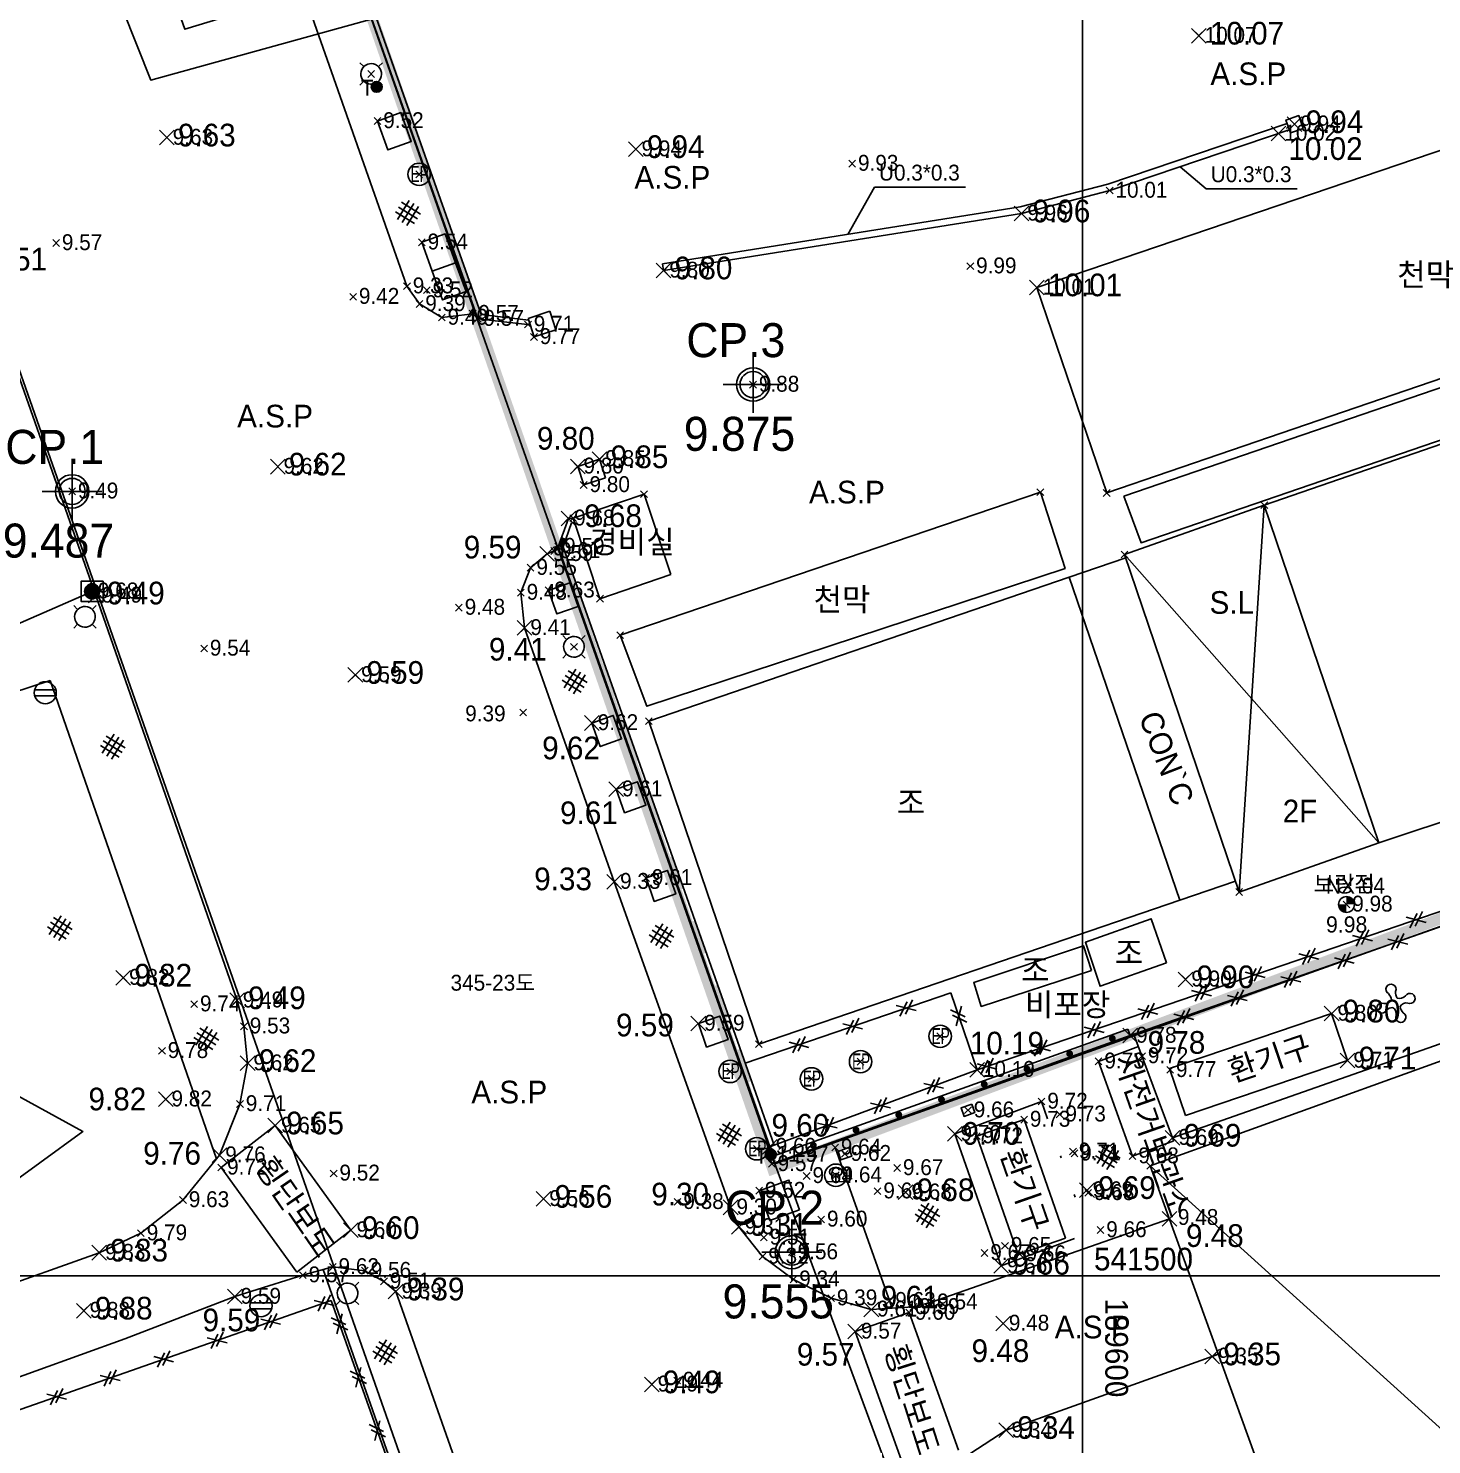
# Model space of a CAD drawing. Extents: x 189484 to 189792, y 541440 to 541662.
# Drawn here: x 189553.5 to 189615.4, y 541492.5 to 541555 of the extents above; entities that cross this region are included whole.
import ezdxf
from ezdxf.enums import TextEntityAlignment as Align
from ezdxf.xclip import XClip

# ---------------------------------------------------------------- set-up
doc = ezdxf.new("R2010")
doc.units = 0
doc.header["$MEASUREMENT"] = 0
doc.header["$XCLIPFRAME"] = 2
doc.linetypes.add('PHANTOM2', pattern=[31.75, 15.875, -3.175, 3.175, -3.175, 3.175, -3.175])
doc.layers.get('0').update_dxf_attribs({"linetype": 'CONTINUOUS'})
for name, color, linetype in [('#REV', 230, 'CONTINUOUS'), ('elevation-1', 4, 'CONTINUOUS'), ('point-1', 4, 'CONTINUOUS'), ('TBM', 5, 'CONTINUOUS'), ('가로등', 4, 'CONTINUOUS'), ('가로수분', 3, 'CONTINUOUS'), ('그리드', 251, 'CONTINUOUS'), ('도근점', 1, 'CONTINUOUS'), ('배수로 집수정 빗물받이', 5, 'CONTINUOUS'), ('보링', 7, 'CONTINUOUS'), ('보링점', 56, 'CONTINUOUS'), ('보안등', 4, 'CONTINUOUS'), ('오수', 6, 'CONTINUOUS'), ('옹벽', 141, 'CONTINUOUS'), ('울타리', 7, 'CONTINUOUS'), ('지번', 6, 'CONTINUOUS'), ('지적도', 1, 'CONTINUOUS'), ('체신주', 4, 'CONTINUOUS'), ('현황', 7, 'CONTINUOUS'), ('화력주', 4, 'CONTINUOUS')]:
    doc.layers.add(name, color=color, linetype=linetype)
doc.layers.add('SPOTX', color=1, linetype='CONTINUOUS', plot=False)
doc.layers.add('STEXT3', color=7, linetype='CONTINUOUS', plot=False)
doc.styles.add('돋움', font='Dotum.ttf')

# ---------------------------------------------------------------- blocks, each defined once
blk = doc.blocks.new('SPOTX')
at = {"color": 1}
for p, q in [((-0.5, -0.5), (0.5, 0.5)), ((0.5, -0.5), (-0.5, 0.5))]:
    blk.add_line(p, q, dxfattribs=at)
blk = doc.blocks.new('4564689761')
at = {"layer": '현황', "color": 1, "linetype": 'Continuous'}
for centre, major_axis, ratio, start_param, end_param in [((222050.767, 514389.956), (0.198, 0.105), 0.999999, -0.920112, 3.70309), ((222050.202, 514389.359), (0.429, 0.429), 0.999999, 5.710313, 6.223886), ((222051.409, 514389.802), (0.313, 0.313), 1, 2.219269, 2.944291), ((222051.602, 514389.548), (0.159, 0.159), 1, 3.489993, 8.113194), ((222050.363, 514389.122), (0.022, 0.223), 0.999999, -0.28291, 4.340292), ((222050.499, 514389.691), (-0.258, 0.258), 0.999999, 2.212612, 3.31498), ((222050.882, 514388.714), (-0.313, 0.313), 0.999999, -0.704601, 0.020422), ((222050.698, 514388.878), (0.215, 0.215), 1, 5.279399, 6.620024), ((222051.133, 514389.93), (0.272, 0.272), 1, 3.675609, 4.722284), ((222051.762, 514389.318), (0.429, 0.429), 0.999998, 2.571778, 3.085352), ((222051.439, 514389.053), (-0.212, 0.212), 1, -1.015473, 0.294053), ((222051.198, 514388.719), (-0.045, 0.22), 0.999999, 0.940074, 5.563273)]:
    blk.add_ellipse(centre, major_axis=major_axis, ratio=ratio, start_param=start_param, end_param=end_param, dxfattribs=at)
blk = doc.blocks.new('C-현황')
at = {"layer": 'TBM'}
blk.add_hatch(color=5, dxfattribs=at).paths.add_polyline_path([(-7.064, -39.498, 1), (-7.728, -39.498, 1)])
at = {"layer": '보링점'}
for points in [[(47.909, -52.955), (47.909, -53.304), (48.259, -53.304, 0.414214)], [(47.909, -53.304), (47.56, -53.304, 0.414214), (47.909, -53.653)]]:
    blk.add_hatch(color=256, dxfattribs=at).paths.add_polyline_path(points)
at = {"layer": '체신주'}
h = blk.add_hatch(color=256, dxfattribs=at)
edge = h.paths.add_edge_path()
edge.add_arc((5.151, -17.254), 0.24, 0, 360)
h = blk.add_hatch(color=256, dxfattribs=at)
edge = h.paths.add_edge_path()
edge.add_arc((22.525, -64.336), 0.24, 0, 360)
at = {"layer": '#REV', "color": 1, "linetype": 'PHANTOM2', "ltscale": 0.5, "const_width": 0.5}
blk.add_lwpolyline([(99.239, 33.838), (0, 0), (22.618, -64.961), (72.068, -46.43), (121.62, -29.136), (99.239, 33.838)], dxfattribs=at)
at = {"layer": 'TBM', "color": 5, "elevation": 9.673}
blk.add_lwpolyline([(-6.913, -39.945), (-7.881, -39.945), (-7.881, -39.051), (-6.913, -39.051)], close=True, dxfattribs=at)
blk.add_lwpolyline([(-7.396, -39.498), (-21.354, -45.611)], dxfattribs=at)
at = {"layer": 'TBM', "color": 5}
blk.add_circle((-7.396, -39.498, 9.673), 0.332, dxfattribs=at)
at = {"layer": '가로등', "color": 12, "linetype": 'Continuous'}
for p, q in [((4.412, -16.19), (4.584, -16.363)), ((5.229, -16.363), (5.401, -16.19)), ((4.412, -17.18), (4.584, -17.007)), ((5.229, -17.007), (5.401, -17.18)), ((-8.208, -40.127), (-8.036, -40.3)), ((-7.391, -40.3), (-7.219, -40.127)), ((-8.208, -41.117), (-8.036, -40.944)), ((-7.391, -40.944), (-7.219, -41.117)), ((13.353, -41.45), (13.525, -41.623)), ((14.17, -41.623), (14.342, -41.45)), ((13.353, -42.44), (13.525, -42.267)), ((14.17, -42.267), (14.342, -42.44)), ((3.372, -69.957), (3.544, -70.13)), ((4.189, -70.13), (4.361, -69.957)), ((3.372, -70.947), (3.544, -70.774)), ((4.189, -70.774), (4.361, -70.947))]:
    blk.add_line(p, q, dxfattribs=at)
at = {"layer": '가로등', "color": 11, "linetype": 'Continuous'}
for centre in [(4.906, -16.685), (-7.713, -40.622), (13.848, -41.945), (3.867, -70.452)]:
    blk.add_ellipse(centre, major_axis=(0.322, 0.322), ratio=1, start_param=0.337844, end_param=6.621029, dxfattribs=at)
at = {"layer": '가로수분'}
for points, elevation in [([(5.184, -18.76), (5.642, -20.031), (6.677, -19.658), (6.219, -18.388), (5.184, -18.76)], 9.52), ([(7.141, -24.109), (7.598, -25.379), (8.633, -25.007), (8.175, -23.736), (7.141, -24.109)], 9.542), ([(7.598, -25.379), (8.055, -26.649), (9.09, -26.277), (8.633, -25.007), (7.598, -25.379)], 9.542), ([(12.73, -39.455), (13.096, -40.493), (14.039, -40.16), (13.673, -39.123), (12.73, -39.455)], 9.626), ([(14.642, -45.303), (15.008, -46.341), (15.951, -46.008), (15.585, -44.971), (14.642, -45.303)], 9.622), ([(15.713, -48.223), (16.079, -49.261), (17.022, -48.928), (16.656, -47.891), (15.713, -48.223)], 9.604), ([(17.027, -52.134), (17.392, -53.171), (18.336, -52.839), (17.97, -51.801), (17.027, -52.134)], 9.607), ([(19.333, -58.555), (19.699, -59.592), (20.642, -59.26), (20.276, -58.222), (19.333, -58.555)], 9.585), ([(23.8, -66.773), (23.329, -65.454), (22.01, -65.926), (22.481, -67.244), (23.8, -66.773)], 9.519)]:
    blk.add_lwpolyline(points, dxfattribs=dict(at, elevation=elevation))
at = {"layer": '배수로 집수정 빗물받이'}
for points, elevation in [([(46.002, -19.088), (45.807, -18.521), (45.24, -18.716), (45.435, -19.283), (46.002, -19.088)], 9.935), ([(17.754, -25.054), (33.521, -22.544), (37.383, -21.54), (45.292, -18.87)], 9.799), ([(17.801, -25.35), (33.583, -22.838), (37.469, -21.827), (45.39, -19.153)], 9.799), ([(17.801, -25.35), (17.754, -25.054)], 9.799)]:
    blk.add_lwpolyline(points, dxfattribs=dict(at, elevation=elevation))
for points in [[(45.732, -21.75), (41.731, -21.75), (40.575, -20.779)], [(31.106, -21.681), (27.105, -21.681), (25.927, -23.771)]]:
    blk.add_lwpolyline(points, dxfattribs=at)
for points, elevation in [([(31.391, -62.105), (30.919, -62.27), (31.051, -62.648), (31.523, -62.483), (31.391, -62.105)], 9.657), ([(25.963, -64.026), (25.491, -64.19), (25.622, -64.568), (26.095, -64.404), (25.963, -64.026)], 9.619)]:
    blk.add_lwpolyline(points, close=True, dxfattribs=dict(at, elevation=elevation))
at = {"layer": '보링점'}
blk.add_circle((47.909, -53.304, 9.977), 0.349, dxfattribs=at)
at = {"layer": '보안등'}
for points in [[(-9.933, -44.103), (-8.994, -44.103)], [(-9.931, -43.835), (-8.995, -43.835)], [(-0.419, -71.13), (0.52, -71.13)], [(-0.417, -70.862), (0.519, -70.862)]]:
    blk.add_lwpolyline(points, dxfattribs=at)
for centre in [(-9.463, -43.972), (0.051, -70.999)]:
    blk.add_circle(centre, 0.487, dxfattribs=at)
at = {"layer": '오수'}
blk.add_circle((25.394, -65.245, 9.637), 0.493, dxfattribs=at)
at = {"layer": '옹벽'}
blk.add_lwpolyline([(22.471, -64.461), (38.277, -58.804)], dxfattribs=at)
at = {"layer": '옹벽', "elevation": 9.562}
for points in [[(22.573, -64.744), (38.378, -59.087)], [(38.378, -59.087), (38.277, -58.804)], [(22.573, -64.744), (22.471, -64.461)]]:
    blk.add_lwpolyline(points, dxfattribs=at)
at = {"layer": '옹벽', "const_width": 0.15}
for points in [[(37.516, -59.236, 1), (37.657, -59.185, 1)], [(35.633, -59.91, 1), (35.774, -59.859, 1)], [(33.75, -60.584, 1), (33.891, -60.533, 1)], [(31.867, -61.258, 1), (32.008, -61.207, 1)], [(29.983, -61.932, 1), (30.125, -61.881, 1)], [(28.1, -62.606, 1), (28.242, -62.555, 1)], [(26.217, -63.28, 1), (26.359, -63.229, 1)], [(24.334, -63.954, 1), (24.476, -63.903, 1)]]:
    blk.add_lwpolyline(points, format="xyb", close=True, dxfattribs=at)
at = {"layer": '울타리'}
for p, q in [((50.708, -54.337), (51.02, -53.702)), ((50.945, -54.256), (51.256, -53.621)), ((50.546, -53.863), (51.418, -54.094)), ((48.181, -54.672), (49.052, -54.902)), ((48.342, -55.145), (48.654, -54.51)), ((48.579, -55.064), (48.89, -54.429)), ((49.736, -54.835, 9.562), (50.609, -55.058, 9.562)), ((49.901, -55.306, 9.562), (50.207, -54.669, 9.562)), ((50.137, -55.224, 9.562), (50.443, -54.586, 9.562)), ((45.815, -55.48), (46.686, -55.71)), ((45.977, -55.953), (46.288, -55.318)), ((46.213, -55.872), (46.525, -55.237)), ((47.542, -56.135, 9.562), (47.848, -55.497, 9.562)), ((47.778, -56.052, 9.562), (48.084, -55.414, 9.562)), ((43.611, -56.761), (43.922, -56.126)), ((43.847, -56.68), (44.159, -56.045)), ((47.377, -55.663, 9.562), (48.25, -55.886, 9.562)), ((43.449, -56.288), (44.321, -56.519)), ((45.018, -56.491, 9.562), (45.891, -56.714, 9.562)), ((45.183, -56.963, 9.562), (45.49, -56.325, 9.562)), ((45.419, -56.88, 9.562), (45.725, -56.242, 9.562)), ((41.083, -57.096), (41.955, -57.327)), ((41.245, -57.569), (41.557, -56.934)), ((41.482, -57.488), (41.793, -56.854)), ((42.659, -57.319, 9.562), (43.532, -57.542, 9.562)), ((42.825, -57.791, 9.562), (43.131, -57.153, 9.562)), ((43.06, -57.708, 9.562), (43.367, -57.07, 9.562)), ((28.062, -57.754), (28.934, -57.985)), ((28.224, -58.227), (28.535, -57.592)), ((28.461, -58.146), (28.772, -57.511)), ((31.091, -58.264), (30.456, -57.953)), ((30.699, -58.662), (30.929, -57.791)), ((38.718, -57.904), (39.589, -58.135)), ((38.879, -58.377), (39.191, -57.743)), ((39.116, -58.297), (39.427, -57.662)), ((40.466, -58.619, 9.562), (40.772, -57.981, 9.562)), ((40.702, -58.536, 9.562), (41.008, -57.898, 9.562)), ((25.697, -58.564), (26.569, -58.794)), ((25.859, -59.037), (26.17, -58.402)), ((26.096, -58.956), (26.407, -58.321)), ((31.172, -58.5), (30.537, -58.189)), ((36.513, -59.185), (36.825, -58.551)), ((36.75, -59.105), (37.062, -58.47)), ((40.3, -58.147, 9.562), (41.173, -58.37, 9.562)), ((23.494, -59.847), (23.805, -59.212)), ((23.73, -59.766), (24.042, -59.131)), ((34.384, -59.913), (34.696, -59.278)), ((36.352, -58.712), (37.223, -58.943)), ((23.332, -59.374), (24.203, -59.604)), ((33.986, -59.52), (34.857, -59.751)), ((34.148, -59.994), (34.459, -59.359)), ((31.62, -60.329), (32.492, -60.559)), ((31.782, -60.802), (32.093, -60.167)), ((32.018, -60.721), (32.33, -60.086)), ((29.27, -61.2), (30.147, -61.407)), ((29.444, -61.669), (29.739, -61.026)), ((29.678, -61.582), (29.973, -60.939)), ((27.335, -62.453), (27.63, -61.81)), ((26.927, -62.071), (27.804, -62.278)), ((27.101, -62.54), (27.395, -61.897)), ((24.583, -62.942), (25.461, -63.15)), ((24.758, -63.411), (25.052, -62.768)), ((24.992, -63.324), (25.286, -62.681)), ((2.801, -71.148), (3.108, -70.511)), ((2.4, -70.759), (3.273, -70.982)), ((2.566, -71.23), (2.872, -70.593)), ((0.041, -71.585), (0.914, -71.809)), ((0.206, -72.057), (0.513, -71.42)), ((0.442, -71.975), (0.749, -71.337)), ((3.151, -71.524), (3.789, -71.829)), ((3.234, -71.76), (3.872, -72.065)), ((3.622, -71.357), (3.401, -72.231)), ((-2.318, -72.412), (-1.445, -72.636)), ((-2.153, -72.884), (-1.847, -72.247)), ((-1.917, -72.801), (-1.611, -72.164)), ((-4.276, -73.628), (-3.97, -72.991)), ((-4.678, -73.239), (-3.805, -73.463)), ((-4.512, -73.711), (-4.206, -73.074)), ((-7.037, -74.066), (-6.164, -74.29)), ((-6.872, -74.538), (-6.565, -73.901)), ((-6.636, -74.455), (-6.329, -73.818)), ((3.984, -73.881), (4.622, -74.186)), ((4.068, -74.117), (4.706, -74.422)), ((4.456, -73.714), (4.234, -74.588)), ((-9.396, -74.893), (-8.523, -75.117)), ((-9.231, -75.365), (-8.924, -74.728)), ((-8.995, -75.282), (-8.689, -74.645)), ((5.289, -76.072), (5.067, -76.945)), ((4.818, -76.238), (5.456, -76.543)), ((4.901, -76.474), (5.539, -76.779))]:
    blk.add_line(p, q, dxfattribs=at)
at = {"layer": '울타리', "color": 3}
for points in [[(22.679, -63.917), (31.623, -60.592), (58.571, -51.387), (71.657, -46.907)], [(21.402, -60.299), (30.461, -57.197)], [(31.623, -60.592), (30.461, -57.197)], [(-19.683, -148.052), (-53.163, -159.872), (-65.773, -164.432), (-72.483, -166.882), (-84.272, -163.263), (-88.545, -156.833), (-116.675, -112.832), (-116.023, -112.582), (-59.113, -92.812), (-12.803, -76.352), (3.147, -70.762)], [(3.147, -70.762), (5.127, -76.362), (23.137, -127.382), (20.767, -133.772), (0.271, -141.004)]]:
    blk.add_lwpolyline(points, dxfattribs=at)
at = {"layer": '울타리', "color": 3, "elevation": 9.562}
blk.add_lwpolyline([(38.378, -59.087), (66.953, -49.056), (71.321, -47.54), (77.129, -63.136)], dxfattribs=at)
at = {"layer": '지적도', "linetype": 'Continuous'}
for p, q in [((-22.922, 5.343, 10.27), (3.908, -71.107, 10.27)), ((4.928, -14.267, 10.27), (22.708, -64.737, 10.27)), ((22.708, -64.737, 10.27), (71.718, -47.257, 10.27))]:
    blk.add_line(p, q, dxfattribs=at)
at = {"layer": '지적도', "linetype": 'Continuous', "elevation": 10.27}
for points in [[(-24.092, 8.663), (-14.392, 6.293), (-8.502, -0.057), (-3.312, -14.717), (4.268, -12.397)], [(4.928, -14.267), (-4.812, -16.957), (-11.062, -1.217), (-14.222, 2.443), (-22.922, 5.343)], [(94.738, -109.387), (52.818, -124.647), (48.918, -124.967), (44.478, -123.627), (22.708, -64.737)], [(3.908, -71.107), (23.658, -127.377)]]:
    blk.add_lwpolyline(points, dxfattribs=at)
at = {"layer": '체신주'}
for centre in [(5.151, -17.254), (22.525, -64.336)]:
    blk.add_circle(centre, 0.24, dxfattribs=at)
at = {"layer": '현황', "color": 4, "linetype": 'Continuous'}
for p, q in [((6.585, -22.269), (6.064, -23.099)), ((6.245, -22.345), (7.077, -22.868)), ((6.793, -22.4), (6.272, -23.23)), ((5.984, -22.76), (6.817, -23.283)), ((6.115, -22.552), (6.947, -23.075)), ((7, -22.53), (6.479, -23.36)), ((13.932, -42.926), (13.411, -43.756)), ((13.592, -43.001), (14.425, -43.524)), ((14.14, -43.056), (13.619, -43.886)), ((13.332, -43.416), (14.164, -43.939)), ((13.462, -43.209), (14.294, -43.732)), ((14.347, -43.186), (13.826, -44.016)), ((-6.431, -45.802), (-6.952, -46.632)), ((-6.902, -46.085), (-6.069, -46.608)), ((-6.771, -45.878), (-5.939, -46.401)), ((-6.224, -45.933), (-6.745, -46.762)), ((-6.016, -46.063), (-6.537, -46.893)), ((-7.032, -46.293), (-6.2, -46.816)), ((-9.365, -54.294), (-8.533, -54.817)), ((-8.764, -53.803), (-9.285, -54.633)), ((-9.235, -54.087), (-8.402, -54.609)), ((-9.104, -53.879), (-8.272, -54.402)), ((-8.557, -53.934), (-9.078, -54.764)), ((-8.349, -54.064), (-8.87, -54.894)), ((17.766, -54.155), (17.245, -54.985)), ((17.426, -54.231), (18.259, -54.753)), ((17.974, -54.285), (17.453, -55.115)), ((17.166, -54.646), (17.998, -55.168)), ((17.296, -54.438), (18.128, -54.961)), ((18.181, -54.416), (17.66, -55.246)), ((-2.306, -58.685), (-2.827, -59.515)), ((-2.906, -59.176), (-2.074, -59.699)), ((-2.776, -58.968), (-1.944, -59.491)), ((-2.646, -58.761), (-1.813, -59.284)), ((-2.098, -58.816), (-2.619, -59.646)), ((-1.891, -58.946), (-2.412, -59.776)), ((20.742, -62.909), (20.221, -63.739)), ((20.402, -62.985), (21.234, -63.508)), ((20.95, -63.039), (20.429, -63.869)), ((20.141, -63.4), (20.974, -63.922)), ((20.272, -63.192), (21.104, -63.715)), ((21.157, -63.17), (20.636, -64)), ((37.445, -63.895), (36.924, -64.725)), ((36.974, -64.178), (37.807, -64.701)), ((37.105, -63.97), (37.937, -64.493)), ((37.652, -64.025), (37.131, -64.855)), ((37.86, -64.155), (37.338, -64.985)), ((36.844, -64.385), (37.676, -64.908)), ((29.489, -66.468), (28.968, -67.298)), ((29.019, -66.751), (29.851, -67.274)), ((29.149, -66.544), (29.981, -67.067)), ((29.697, -66.599), (29.175, -67.428)), ((29.904, -66.729), (29.383, -67.559)), ((28.888, -66.959), (29.721, -67.482)), ((4.981, -72.997), (5.813, -73.52)), ((5.582, -72.507), (5.061, -73.337)), ((5.111, -72.79), (5.944, -73.313)), ((5.242, -72.582), (6.074, -73.105)), ((5.789, -72.637), (5.268, -73.467)), ((5.997, -72.767), (5.475, -73.597))]:
    blk.add_line(p, q, dxfattribs=at)
at = {"layer": '현황'}
for points in [[(-7.176, 20.628), (0.333, -0.636), (9.751, -27.292), (11.847, -27.536)], [(-7.363, 20.557), (0.144, -0.703), (9.604, -27.476), (11.915, -27.746)], [(64.579, -15.791), (67.578, -24.802), (37.337, -35.16), (34.258, -26.098)], [(44.288, -35.702), (76.94, -24.427), (81.999, -39.739), (49.341, -50.585)], [(13.813, -36.275), (16.939, -35.212)], [(34.414, -35.121), (35.505, -38.488), (17.06, -44.565), (15.886, -41.434)], [(18.12, -38.759), (16.939, -35.212)], [(44.288, -35.702), (38.126, -37.873)], [(43.179, -52.756), (44.288, -35.702)], [(49.341, -50.585), (44.288, -35.702)], [(13.745, -36.476), (13.373, -37.529), (22.679, -63.917)], [(14.994, -39.821), (13.813, -36.275)], [(35.687, -38.873), (38.179, -38.027)], [(43.179, -52.756), (38.126, -37.873)], [(38.126, -37.873), (49.341, -50.585)], [(14.994, -39.821), (18.12, -38.759)], [(17.152, -45.218), (35.687, -38.873)], [(35.687, -38.873), (40.561, -53.111)], [(-9.243, -43.422), (-13.483, -44.812), (-12.883, -45.892), (-12.343, -47.132), (-11.823, -48.302), (-11.393, -49.632), (-11.213, -50.852), (-11.083, -52.242), (-11.183, -54.322), (-11.503, -55.962), (-12.043, -57.992), (-12.933, -60.502), (-7.803, -63.312), (-11.618, -66.074)], [(-9.243, -43.422), (-9.243, -43.432), (-1.913, -64.52)], [(21.997, -59.466), (17.152, -45.218)], [(43.179, -52.756), (49.341, -50.585)], [(40.561, -53.111), (43.016, -52.277)], [(21.997, -59.466), (40.561, -53.111)], [(65.492, -55.365), (39.261, -64.832)], [(39.261, -64.832), (57.092, -114.133)], [(39.261, -64.832), (83.323, -104.666)], [(-7.083, -68.657), (-17.013, -72.192), (-21.723, -73.662), (-24.433, -74.282), (-26.053, -74.512), (-29.633, -74.952), (-34.183, -75.262), (-38.593, -75.762), (-40.673, -75.942), (-42.393, -76.212), (-45.033, -77.012), (-45.309, -77.11)], [(2.786, -69.405), (5.267, -76.42), (15.949, -106.469), (23.273, -127.265), (20.667, -134.162), (12.632, -136.92), (7.553, -138.649), (-9.233, -144.452), (-9.993, -144.732), (-32.833, -153.002), (-54.495, -160.786), (-57.335, -161.793), (-72.583, -167.142), (-84.583, -163.292), (-104.251, -132.617), (-106.863, -128.465), (-116.833, -112.762), (-114.193, -111.622), (-116.953, -107.242)], [(-1.105, -70.596), (-5.957, -72.46), (-15.739, -75.985), (-20.68, -77.527), (-23.705, -78.219), (-25.528, -78.478), (-29.253, -78.935), (-33.822, -79.247), (-38.195, -79.743), (-40.19, -79.915), (-41.499, -80.121), (-43.78, -80.812), (-43.959, -80.876)]]:
    blk.add_lwpolyline(points, dxfattribs=at)
for points, elevation in [([(6.487, -26.044), (1.447, -11.727), (-4.13, 4.098)], 9.329), ([(-7.083, -68.657), (-5.245, -67.8), (-3.389, -66.337), (-1.781, -64.358), (-0.876, -62.103), (-0.538, -60.301), (-0.7, -58.677), (-1.007, -57.531), (-7.228, -39.683), (-12.417, -24.961), (-18.14, -8.461), (-19.178, -6.723), (-20.791, -5.035), (-22.494, -4.038), (-24.661, -3.568), (-27.189, -3.611), (-28.203, -3.93)], 9.83), ([(64.579, -15.791), (34.258, -26.098)], 10.279), ([(9.521, -27.24), (8.023, -27.427), (7.037, -26.826), (6.487, -26.044)], 9.564), ([(11.823, -27.463), (12.79, -27.149)], 9.765), ([(12.088, -28.281), (11.823, -27.463)], 9.765), ([(13.056, -27.968), (12.79, -27.149)], 9.809), ([(12.088, -28.281), (13.056, -27.968)], 9.765), ([(14.013, -33.989), (14.981, -33.675)], 9.794), ([(15.246, -34.494), (14.981, -33.675)], 9.838), ([(14.279, -34.807), (14.013, -33.989)], 9.794), ([(14.279, -34.807), (15.246, -34.494)], 9.794), ([(34.414, -35.121), (15.886, -41.434)], 13.349), ([(13.603, -36.28), (13.16, -37.529), (22.49, -63.984)], 9.672), ([(13.603, -36.28), (13.813, -36.275)], 9.672), ([(13.745, -36.476), (13.879, -36.473)], 9.672), ([(15.626, -52.301), (11.671, -41.112), (11.508, -39.555), (11.937, -38.456), (12.666, -37.846), (13.195, -37.627)], 9.33), ([(28.811, -71.05), (26.959, -71.158), (25.185, -70.665), (23.525, -69.833), (22.161, -68.829), (21.125, -67.524), (20.758, -66.658), (15.626, -52.301)], 9.591), ([(40.113, -60.533), (47.257, -58.114)], 9.704), ([(47.958, -60.186), (47.257, -58.114)], 9.704), ([(53.423, -58.963), (40.246, -63.59), (38.538, -59.031)], 9.677), ([(36.979, -60.221), (38.737, -59.563)], 9.728), ([(36.979, -60.221), (38.48, -64.403)], 9.728), ([(40.815, -62.605), (40.113, -60.533)], 9.704), ([(40.815, -62.605), (47.958, -60.186)], 9.704), ([(34.465, -61.993), (30.638, -63.416)], 9.719), ([(34.465, -61.993), (34.731, -62.751)], 9.719), ([(-1.701, -64.898), (0.673, -63.05)], 9.72), ([(4.007, -67.664), (0.673, -63.05)], 9.594), ([(33.696, -62.791), (31.608, -63.522)], 9.729), ([(33.696, -62.791), (35.524, -68.012)], 9.729), ([(30.638, -63.416), (32.683, -69.237)], 9.702), ([(31.608, -63.522), (33.437, -68.743)], 9.72), ([(40.246, -63.59), (40.294, -63.723)], 9.677), ([(22.49, -63.984), (22.679, -63.917)], 9.596), ([(27.876, -71.105), (25.362, -64.019)], 9.627), ([(38.48, -64.403), (40.294, -63.723)], 9.681), ([(1.632, -69.512), (-1.701, -64.898)], 9.72), ([(35.307, -64.39), (35.337, -64.476)], 9.719), ([(35.904, -66.091), (35.947, -66.213)], 9.719), ([(28.811, -71.05), (29.611, -70.843), (40.104, -67.163)], 9.591), ([(4.007, -67.664), (1.632, -69.512)], 9.594), ([(32.683, -69.237), (35.922, -68.033)], 9.658), ([(35.524, -68.012), (33.437, -68.743)], 9.668), ([(-1.105, -70.596), (1.897, -69.649), (3.213, -69.287), (4.631, -69.452), (5.473, -69.922), (5.988, -70.37)], 9.584), ([(5.988, -70.37), (21.343, -113.965)], 9.389), ([(28.629, -71.3), (26.247, -72.134)], 9.593), ([(30.798, -77.359), (28.629, -71.3)], 9.593), ([(28.416, -78.193), (26.247, -72.134)], 9.456), ([(32.906, -76.477), (42.264, -73.136)], 9.257), ([(30.863, -77.963), (31.31, -77.533), (32.906, -76.477)], 9.257)]:
    blk.add_lwpolyline(points, dxfattribs=dict(at, elevation=elevation))
for points in [[(38.096, -35.308), (67.557, -25.208), (68.23, -27.271), (38.856, -37.354)], [(39.974, -55.875), (37.045, -56.913), (36.4, -54.97), (39.303, -53.934)], [(36.67, -56.217), (31.804, -57.796), (31.474, -56.748), (36.312, -55.121)]]:
    blk.add_lwpolyline(points, close=True, dxfattribs=at)
for points in [[(4.882, -14.111), (5.071, -14.045), (5.382, -15.526), (5.571, -15.459)], [(5.882, -16.94), (6.07, -16.873), (6.381, -18.354), (6.57, -18.288)], [(6.881, -19.769), (7.07, -19.702), (7.381, -21.183), (7.569, -21.116)], [(7.881, -22.597), (8.069, -22.531), (8.38, -24.012), (8.569, -23.945)], [(8.88, -25.426), (9.069, -25.359), (9.38, -26.84), (9.568, -26.774)], [(13.31, -37.106, 9.672), (13.499, -37.173, 9.672), (13.16, -37.529, 9.672), (13.373, -37.529, 9.672)], [(13.16, -37.529, 9.672), (13.373, -37.529, 9.672), (13.51, -38.521, 9.672), (13.699, -38.454, 9.672)], [(14.009, -39.936, 9.672), (14.198, -39.869, 9.672), (14.508, -41.35, 9.672), (14.696, -41.284, 9.672)], [(15.007, -42.765, 9.672), (15.195, -42.698, 9.672), (15.506, -44.179, 9.672), (15.694, -44.113, 9.672)], [(16.005, -45.594, 9.672), (16.193, -45.527, 9.672), (16.503, -47.009, 9.672), (16.692, -46.942, 9.672)], [(17.002, -48.423, 9.672), (17.191, -48.357, 9.672), (17.501, -49.838, 9.672), (17.69, -49.771, 9.672)], [(18, -51.252, 9.672), (18.189, -51.186, 9.672), (18.499, -52.667, 9.672), (18.688, -52.6, 9.672)], [(18.998, -54.082, 9.672), (19.186, -54.015, 9.672), (19.497, -55.496, 9.672), (19.685, -55.43, 9.672)], [(19.996, -56.911, 9.672), (20.184, -56.844, 9.672), (20.495, -58.325, 9.672), (20.683, -58.259, 9.672)], [(20.993, -59.74, 9.672), (21.182, -59.673, 9.672), (21.492, -61.155, 9.672), (21.681, -61.088, 9.672)]]:
    blk.add_solid(points, dxfattribs=at)
at = {"layer": '화력주'}
for centre in [(7.022, -21.109), (29.996, -59.117, 27.867), (26.486, -60.235, 13.789), (20.734, -60.665), (24.322, -60.994, 13.939), (21.911, -64.076)]:
    blk.add_circle(centre, 0.493, dxfattribs=at)
at = {"layer": '현황'}
blk.add_blockref('4564689761', (-222000.893, -514446.997), dxfattribs=at)
at = {"layer": '배수로 집수정 빗물받이', "style": '돋움'}
for p in [(29.079, -21.036), (43.706, -21.106)]:
    blk.add_text('U0.3*0.3', height=0.7, dxfattribs=at).set_placement(p, align=Align.MIDDLE_CENTER)
at = {"layer": '보링점', "style": '돋움'}
for s, p in [('보링점', (46.464, -52.754, -0.065)), ('9.98', (47.01, -54.542, -0.065))]:
    blk.add_text(s, height=0.714, dxfattribs=at).set_placement(p)
at = {"layer": '오수', "style": '돋움'}
blk.add_text('오', height=0.7, dxfattribs=at).set_placement((25.394, -65.232, 9.637), align=Align.MIDDLE)
at = {"layer": '지번', "color": 6, "linetype": 'Continuous', "style": '돋움'}
blk.add_text('345-23도', height=0.7, dxfattribs=at).set_placement((10.272, -56.749, 10.27), align=Align.MIDDLE)
at = {"layer": '체신주', "style": '돋움'}
for p in [(4.736, -17.294), (22.11, -64.376)]:
    blk.add_text('T', height=0.7, dxfattribs=at).set_placement(p, align=Align.MIDDLE)
at = {"layer": '현황', "style": '돋움'}
for s, p in [('A.S.P', (41.909, -17.179)), ('A.S.P', (16.516, -21.743)), ('천막', (50.146, -26.032, 10.224)), ('A.S.P', (-1.001, -32.272)), ('A.S.P', (24.212, -35.622)), ('경비실', (14.522, -37.816)), ('천막', (24.413, -40.353)), ('S.L', (41.872, -40.489)), (' 조', (27.713, -49.308)), ('2F', (45.098, -49.685)), (' 조', (37.331, -55.932)), (' 조', (33.196, -56.696)), ('비포장', (33.731, -58.222, 10.224)), ('A.S.P', (9.325, -62.075)), ('A.S.P', (35.047, -72.438))]:
    blk.add_text(s, height=1, dxfattribs=at).set_placement(p)
at = {"layer": '현황', "color": 7, "linetype": 'Continuous', "style": '돋움'}
blk.add_text('CON`C', height=1, rotation=291.15142, dxfattribs=at).set_placement((38.737, -45.033))
at = {"layer": '현황', "style": '돋움'}
for s, rotation, p in [('환기구', 18.70593, (42.891, -61.164)), ('자전거보관소', 289.27665, (37.66, -60.091)), ('환기구', 289.24201, (32.641, -64.28)), ('횡단보도', 304.53168, (-0.263, -64.841)), ('횡단보도', 287.65592, (27.53, -72.883))]:
    blk.add_text(s, height=1, rotation=rotation, dxfattribs=at).set_placement(p)
at = {"layer": '화력주', "style": '돋움', "width": 0.65}
for p in [(7.045, -21.096), (30.019, -59.105, 27.867), (26.509, -60.223, 13.789), (20.757, -60.653), (24.345, -60.981, 13.939), (21.935, -64.064)]:
    blk.add_text('EP', height=0.7, dxfattribs=at).set_placement(p, align=Align.MIDDLE)

msp = doc.modelspace()

# ---------------------------------------------------------------- linework, layer by layer
at = {"layer": '그리드'}
for points in [[(189600, 541661.77), (189600, 541440.17)], [(189764.127, 541500), (189483.727, 541500)]]:
    msp.add_lwpolyline(points, dxfattribs=at)
at = {"layer": '도근점', "color": 1, "linetype": 'Continuous'}
for p, q in [((189585.469, 541540.534, 9.875), (189585.469, 541538.046, 9.875)), ((189584.151, 541539.29, 9.875), (189586.787, 541539.29, 9.875)), ((189555.444, 541535.827, 9.487), (189555.444, 541533.339, 9.487)), ((189554.126, 541534.583, 9.487), (189556.762, 541534.583, 9.487)), ((189587.178, 541502.281, 9.555), (189587.178, 541499.793, 9.555)), ((189585.86, 541501.037, 9.555), (189588.496, 541501.037, 9.555))]:
    msp.add_line(p, q, dxfattribs=at)
at = {"layer": '도근점', "color": 1}
for centre, radius in [((189585.469, 541539.29, 9.875), 0.735), ((189585.469, 541539.29, 9.875), 0.574), ((189555.444, 541534.583, 9.487), 0.735), ((189555.444, 541534.583, 9.487), 0.574), ((189587.178, 541501.037, 9.555), 0.735), ((189587.178, 541501.037, 9.555), 0.574)]:
    msp.add_circle(centre, radius, dxfattribs=at)

# ---------------------------------------------------------------- block references
at = {"layer": 'point-1', "color": 1, "xscale": 0.6479999999761646, "yscale": 0.6479999999761646, "zscale": 0.6479999999761646}
for p in [(189605.124, 541554.674, 10.063), (189609.344, 541550.77, 9.935), (189559.625, 541550.182, 9.632), (189608.639, 541550.359, 10.012), (189580.296, 541549.671, 9.94), (189597.306, 541546.834, 9.799), (189581.525, 541544.322, 9.799), (189597.982, 541543.574), (189564.513, 541535.672, 9.618), (189577.737, 541535.683, 9.794), (189578.704, 541535.997, 9.838), (189577.326, 541533.392, 9.672), (189576.389, 541531.826, 9.33), (189556.496, 541529.989, 9.486), (189575.395, 541528.56, 9.33), (189567.933, 541526.487, 9.588), (189578.366, 541524.369, 9.622), (189579.436, 541521.448, 9.604), (189579.35, 541517.371, 9.33), (189557.702, 541513.139, 9.814), (189604.537, 541513.066, 9.899), (189562.716, 541512.141, 9.491), (189610.98, 541511.558, 9.704), (189583.056, 541511.117, 9.585), (189602.101, 541510.585, 9.562), (189611.682, 541509.486, 9.704), (189563.185, 541509.371, 9.617), (189595.347, 541509.08), (189559.571, 541507.778, 9.818), (189564.397, 541506.622, 9.594), (189586.214, 541505.688, 9.596), (189594.362, 541506.256, 9.702), (189603.969, 541506.082, 9.677), (189561.942, 541505.314, 9.759), (189576.228, 541503.386, 9.555), (189592.195, 541503.676, 9.68), (189600.192, 541503.774, 9.685), (189584.481, 541503.014, 9.3), (189567.73, 541502.008, 9.594), (189584.849, 541502.148, 9.304), (189603.828, 541502.508), (189556.641, 541501.015), (189596.406, 541500.435, 9.658), (189562.619, 541499.076), (189569.711, 541499.302, 9.389), (189555.961, 541498.457, 9.881), (189590.683, 541498.513, 9.591), (189596.492, 541497.891, 9.478), (189589.97, 541497.538, 9.456), (189605.717, 541496.439, 9.352), (189581.007, 541495.207, 9.488), (189596.629, 541493.195, 9.257)]:
    msp.add_blockref('SPOTX', p, dxfattribs=at)
at = {"layer": 'SPOTX', "xscale": 0.299999999988965, "yscale": 0.299999999988965, "zscale": 0.299999999988965}
for p in [(189605.124, 541554.674, 10.063), (189568.63, 541552.987), (189568.875, 541552.418), (189568.908, 541550.911, 9.52), (189608.639, 541550.359, 10.012), (189609.344, 541550.77, 9.935), (189559.625, 541550.182, 9.632), (189580.296, 541549.671, 9.94), (189589.84, 541549.033, 9.926), (189570.745, 541548.563), (189601.192, 541547.845, 10.003), (189597.306, 541546.834, 9.956), (189554.738, 541545.533, 9.568), (189570.864, 541545.563, 9.542), (189581.525, 541544.322, 9.799), (189595.048, 541544.508, 9.982), (189570.211, 541543.628, 9.329), (189571.085, 541543.451, 9.513), (189597.982, 541543.574, 10.009), (189567.835, 541543.164, 9.414), (189570.76, 541542.846, 9.383), (189571.747, 541542.245, 9.49), (189573.103, 541542.415, 9.564), (189573.328, 541542.196, 9.569), (189575.544, 541541.937, 9.709), (189575.812, 541541.39, 9.765), (189585.469, 541539.29, 9.875), (189578.704, 541535.997, 9.838), (189564.513, 541535.672, 9.618), (189577.737, 541535.683, 9.802), (189578.002, 541534.865, 9.794), (189555.444, 541534.583, 9.487), (189580.662, 541534.46), (189598.137, 541534.55, 13.349), (189601.06, 541534.512), (189608.012, 541533.97), (189577.326, 541533.392, 9.672), (189577.536, 541533.397), (189576.884, 541532.143, 9.589), (189576.389, 541531.826, 9.584), (189576.702, 541531.955, 9.612), (189601.85, 541531.799), (189575.66, 541531.216, 9.55), (189576.453, 541530.217, 9.626), (189556.327, 541530.174, 9.673), (189556.496, 541529.989, 9.486), (189575.232, 541530.117, 9.481), (189578.718, 541529.85), (189572.5, 541529.457, 9.481), (189575.395, 541528.56, 9.402), (189577.571, 541527.727), (189579.61, 541528.238), (189561.264, 541527.653, 9.536), (189567.933, 541526.487, 9.588), (189575.329, 541524.832, 9.388), (189578.366, 541524.369, 9.622), (189580.875, 541524.454), (189579.436, 541521.448, 9.604), (189579.35, 541517.371, 9.33), (189580.75, 541517.538, 9.607), (189606.902, 541516.916), (189557.702, 541513.139, 9.814), (189604.537, 541513.066, 9.899), (189562.716, 541512.141, 9.491), (189560.828, 541511.968, 9.732), (189610.98, 541511.558, 9.8), (189563.023, 541510.995, 9.524), (189583.056, 541511.117, 9.585), (189593.719, 541510.555), (189602.101, 541510.585, 9.781), (189559.407, 541509.911, 9.779), (189585.72, 541510.206), (189602.62, 541509.683, 9.714), (189563.185, 541509.371, 9.617), (189584.458, 541509.007), (189590.209, 541509.437), (189595.347, 541509.08, 10.19), (189600.703, 541509.451, 9.728), (189603.859, 541509.073, 9.767), (189611.682, 541509.486, 9.704), (189588.045, 541508.678), (189559.571, 541507.778, 9.818), (189562.848, 541507.569, 9.711), (189594.944, 541507.295, 9.657), (189598.188, 541507.679, 9.719), (189598.986, 541507.113, 9.722), (189564.397, 541506.622, 9.647), (189597.419, 541506.881, 9.729), (189594.362, 541506.256, 9.702), (189595.332, 541506.15, 9.72), (189603.969, 541506.082, 9.685), (189561.942, 541505.314, 9.759), (189585.635, 541505.596), (189586.214, 541505.688, 9.596), (189586.249, 541505.336), (189589.086, 541505.653, 9.633), (189589.516, 541505.375, 9.619), (189599.577, 541505.479, 9.71), (189599.639, 541505.394, 9.711), (189602.203, 541505.269, 9.681), (189562.022, 541504.774, 9.72), (189586.296, 541504.928, 9.562), (189591.822, 541504.749, 9.663), (189602.984, 541504.84), (189566.976, 541504.508, 9.514), (189587.835, 541504.398, 9.639), (189589.118, 541504.427, 9.637), (189576.228, 541503.386, 9.555), (189585.734, 541503.746, 9.519), (189590.959, 541503.724, 9.659), (189592.195, 541503.676, 9.68), (189600.192, 541503.774, 9.685), (189600.246, 541503.649, 9.68), (189560.334, 541503.335, 9.632), (189582.14, 541503.254, 9.375), (189584.481, 541503.014, 9.3), (189584.849, 541502.148, 9.304), (189588.473, 541502.479, 9.599), (189603.828, 541502.508), (189558.479, 541501.872, 9.788), (189567.73, 541502.008, 9.594), (189585.946, 541501.684, 9.506), (189600.785, 541502.014, 9.652), (189556.641, 541501.015, 9.83), (189587.178, 541501.037, 9.555), (189595.674, 541501.001, 9.67), (189596.58, 541501.319, 9.648), (189597.226, 541500.952, 9.659), (189566.937, 541500.385, 9.622), (189585.885, 541500.843, 9.315), (189596.406, 541500.435, 9.658), (189565.62, 541500.023, 9.571), (189568.355, 541500.22, 9.557), (189569.196, 541499.75, 9.505), (189587.249, 541499.839, 9.34), (189562.619, 541499.076, 9.584), (189569.711, 541499.302, 9.389), (189588.909, 541499.007, 9.383), (189555.961, 541498.457, 9.881), (189590.683, 541498.513, 9.609), (189591.484, 541498.893, 9.627), (189592.352, 541498.372, 9.593), (189592.534, 541498.622, 9.591), (189593.334, 541498.829, 9.533), (189596.492, 541497.891, 9.478), (189589.97, 541497.538, 9.564), (189605.717, 541496.439, 9.352), (189582.124, 541495.376, 9.439), (189581.007, 541495.207, 9.488), (189596.629, 541493.195, 9.341)]:
    msp.add_blockref('SPOTX', p, dxfattribs=at)
at = {"layer": '보링'}
ref = msp.add_blockref('C-현황', (189563.723, 541569.672), dxfattribs=at)
XClip(ref).set_block_clipping_path([(-79.9969434846, -129.5023855461), (200.4030565154, 92.0976144539)])
at = {"layer": '보링점', "xscale": 0.299999999988965, "yscale": 0.299999999988965, "zscale": 0.299999999988965}
msp.add_blockref('SPOTX', (189611.633, 541516.368, 9.977), dxfattribs=at)

# ---------------------------------------------------------------- texts
at = {"layer": 'elevation-1', "color": 7, "style": '돋움'}
for s, p in [('10.07', (189605.61, 541554.284, 9.676)), ('9.94', (189609.83, 541550.38, 9.548)), ('9.63', (189560.111, 541549.792, 9.245)), ('9.94', (189580.782, 541549.281, 9.553)), ('10.02', (189609.073, 541549.195, 9.625)), ('9.96', (189597.792, 541546.444, 9.412)), ('9.51', (189551.793, 541544.321, 9.122)), ('9.80', (189582.011, 541543.932, 9.412)), ('10.01', (189598.468, 541543.185, -0.387)), ('9.80', (189575.94, 541536.421, 9.407)), ('9.85', (189579.19, 541535.607, 9.451)), ('9.62', (189564.999, 541535.283, 9.231)), ('9.68', (189578.022, 541533.008, -0.387)), ('9.59', (189572.713, 541531.625, 8.943)), ('9.49', (189556.982, 541529.599, 9.099)), ('9.41', (189573.823, 541527.123, 8.943)), ('9.59', (189568.419, 541526.098, 9.201)), ('9.62', (189576.17, 541522.769, 9.235)), ('9.61', (189576.959, 541519.91, 9.217)), ('9.33', (189575.818, 541516.995, -0.664)), ('9.82', (189558.188, 541512.75, 9.427)), ('9.90', (189605.023, 541512.677, 9.512)), ('9.49', (189563.202, 541511.752, 9.104)), ('9.80', (189611.466, 541511.168, 9.317)), ('9.59', (189579.428, 541510.552, 9.198)), ('10.19', (189595.024, 541509.755, -0.387)), ('9.78', (189602.864, 541509.785, 9.175)), ('9.62', (189563.671, 541508.982, 9.23)), ('9.71', (189612.168, 541509.096, 9.317)), ('9.82', (189556.166, 541507.29, 9.431)), ('9.65', (189564.883, 541506.232, 9.207)), ('9.60', (189586.282, 541506.133, 9.209)), ('9.70', (189594.701, 541505.774, 9.315)), ('9.69', (189604.455, 541505.692, 9.29)), ('9.76', (189558.58, 541504.895, 9.372)), ('9.68', (189592.681, 541503.287, 9.293)), ('9.69', (189600.678, 541503.384, 9.298)), ('9.56', (189576.714, 541502.996, 9.168)), ('9.30', (189580.983, 541503.097, 8.913)), ('9.60', (189568.216, 541501.618, 9.207)), ('9.31', (189585.335, 541501.758, 8.917)), ('9.48', (189604.557, 541501.268, -0.387)), ('9.83', (189557.127, 541500.625, -0.387)), ('9.66', (189596.892, 541500.045, 9.271)), ('9.39', (189570.197, 541498.912, 9.002)), ('9.61', (189591.102, 541498.554, 9.204)), ('9.88', (189556.447, 541498.068, 9.494)), ('9.59', (189561.195, 541497.547, -0.387)), ('9.57', (189587.398, 541496.035, 9.069)), ('9.48', (189595.102, 541496.192, 9.091)), ('9.35', (189606.203, 541496.05, 8.965)), ('9.49', (189581.493, 541494.817, 9.101)), ('9.34', (189597.115, 541492.805, 8.87))]:
    msp.add_text(s, height=1, dxfattribs=at).set_placement(p)
at = {"layer": 'STEXT3', "style": '돋움'}
for s, p in [('10.07', (189605.378, 541554.36, 9.676)), ('9.52', (189569.163, 541550.598, 9.133)), ('9.94', (189609.599, 541550.456, 9.548)), ('9.63', (189559.88, 541549.868, 9.245)), ('10.02', (189608.894, 541550.045, 9.625)), ('9.94', (189580.551, 541549.357, 9.553)), ('9.93', (189590.095, 541548.719, 9.539)), ('10.01', (189601.447, 541547.531, 9.616)), ('9.96', (189597.561, 541546.52, 9.569)), ('9.57', (189554.993, 541545.22, 9.181)), ('9.54', (189571.119, 541545.249, 9.155)), ('9.99', (189595.302, 541544.195, 9.595)), ('9.80', (189581.779, 541544.008, 9.412)), ('9.42', (189568.089, 541542.851, 9.027)), ('9.33', (189570.465, 541543.314, 8.942)), ('9.52', (189571.339, 541543.138, 9.126)), ('10.01', (189598.237, 541543.261, 9.622)), ('9.39', (189571.015, 541542.532, 8.996)), ('9.49', (189572.001, 541541.931, 9.103)), ('9.57', (189573.358, 541542.101, 9.177)), ('9.57', (189573.583, 541541.883, 9.182)), ('9.71', (189575.799, 541541.624, 9.322)), ('9.77', (189576.066, 541541.077, 9.378)), ('9.88', (189585.724, 541538.977, 9.488)), ('9.62', (189564.768, 541535.359, 9.231)), ('9.80', (189577.992, 541535.37, 9.415)), ('9.85', (189578.954, 541535.699, 9.459)), ('9.49', (189555.699, 541534.27, 9.1)), ('9.80', (189578.257, 541534.551, 9.407)), ('9.68', (189577.581, 541533.078, 9.285)), ('9.61', (189576.956, 541531.642, 9.225)), ('9.59', (189577.139, 541531.829, 9.202)), ('9.55', (189575.915, 541530.902, 9.163)), ('9.59', (189576.644, 541531.512, 9.197)), ('9.68', (189556.582, 541529.861, 9.286)), ('9.49', (189556.751, 541529.676, 9.099)), ('9.48', (189575.486, 541529.803, 9.094)), ('9.63', (189576.708, 541529.903, 9.239)), ('9.48', (189572.754, 541529.144, 9.094)), ('9.41', (189575.649, 541528.247, 9.015)), ('9.54', (189561.519, 541527.34, 9.149)), ('9.59', (189568.188, 541526.174, 9.201)), ('9.39', (189572.776, 541524.442, 9.001)), ('9.62', (189578.62, 541524.055, 9.235)), ('9.61', (189579.691, 541521.135, 9.217)), ('9.61', (189581.005, 541517.225, 9.22)), ('9.33', (189579.605, 541517.058, 8.943)), ('NX-04', (189610.733, 541516.85, 9.59)), ('9.98', (189611.888, 541516.055, 9.59)), ('9.82', (189557.957, 541512.826, 9.427)), ('9.90', (189604.792, 541512.753, 9.512)), ('9.74', (189561.083, 541511.655, 9.345)), ('9.49', (189562.971, 541511.828, 9.104)), ('9.80', (189611.235, 541511.244, 9.413)), ('9.53', (189563.278, 541510.682, 9.137)), ('9.59', (189583.311, 541510.804, 9.198)), ('9.78', (189602.356, 541510.272, 9.394)), ('9.78', (189559.662, 541509.598, 9.392)), ('9.62', (189563.44, 541509.058, 9.23)), ('9.73', (189600.958, 541509.137, 9.341)), ('9.72', (189602.875, 541509.37, 9.327)), ('9.71', (189611.937, 541509.172, 9.317)), ('10.19', (189595.601, 541508.767, 9.803)), ('9.77', (189604.114, 541508.76, 9.38)), ('9.82', (189559.826, 541507.464, 9.431)), ('9.71', (189563.102, 541507.256, 9.324)), ('9.72', (189598.443, 541507.365, 9.332)), ('9.66', (189595.199, 541506.982, 9.27)), ('9.73', (189597.674, 541506.568, 9.342)), ('9.73', (189599.241, 541506.8, 9.335)), ('9.65', (189564.652, 541506.308, 9.26)), ('9.70', (189594.616, 541505.943, 9.315)), ('9.60', (189586.468, 541505.375, 9.209)), ('9.64', (189589.34, 541505.34, 9.246)), ('9.72', (189595.587, 541505.837, 9.333)), ('9.69', (189604.224, 541505.768, 9.298)), ('9.76', (189562.197, 541505, 9.372)), ('11.97', (189586.503, 541505.022, 11.58)), ('9.62', (189589.771, 541505.061, 9.232)), ('9.71', (189599.831, 541505.166, 9.323)), ('9.71', (189599.893, 541505.08, 9.324)), ('9.68', (189602.458, 541504.956, 9.294)), ('9.72', (189562.277, 541504.46, 9.333)), ('9.52', (189567.231, 541504.195, 9.127)), ('9.57', (189586.551, 541504.615, 9.175)), ('9.64', (189588.09, 541504.085, 9.252)), ('9.64', (189589.372, 541504.114, 9.25)), ('9.67', (189592.077, 541504.435, 9.276)), ('9.52', (189585.988, 541503.433, 9.132)), ('9.69', (189600.447, 541503.46, 9.298)), ('9.63', (189560.589, 541503.022, 9.245)), ('9.56', (189576.483, 541503.072, 9.168)), ('9.38', (189582.395, 541502.941, 8.988)), ('9.66', (189591.213, 541503.41, 9.272)), ('9.68', (189592.45, 541503.363, 9.293)), ('9.68', (189600.501, 541503.335, 9.293)), ('9.30', (189584.736, 541502.701, 8.913)), ('9.48', (189604.202, 541502.238, 9.089)), ('9.79', (189558.734, 541501.559, 9.401)), ('9.60', (189567.985, 541501.695, 9.207)), ('9.31', (189585.103, 541501.835, 8.917)), ('9.60', (189588.728, 541502.166, 9.212)), ('9.66', (189601.04, 541501.7, 9.265)), ('9.51', (189586.201, 541501.371, 9.119)), ('9.65', (189596.834, 541501.005, 9.261)), ('9.83', (189556.896, 541500.701, 9.443)), ('9.32', (189586.139, 541500.53, 8.928)), ('9.56', (189587.433, 541500.723, 9.168)), ('9.67', (189595.929, 541500.688, 9.283)), ('9.66', (189597.481, 541500.638, 9.272)), ('9.57', (189565.875, 541499.709, 9.184)), ('9.62', (189567.191, 541500.071, 9.235)), ('9.56', (189568.61, 541499.907, 9.17)), ('9.66', (189596.661, 541500.122, 9.271)), ('9.51', (189569.451, 541499.436, 9.118)), ('9.34', (189587.504, 541499.526, 8.953)), ('9.59', (189562.874, 541498.763, 9.197)), ('9.39', (189569.966, 541498.989, 9.002)), ('9.39', (189589.163, 541498.694, 8.996)), ('9.63', (189591.738, 541498.58, 9.24)), ('9.54', (189593.589, 541498.515, 9.146)), ('9.88', (189556.216, 541498.144, 9.494)), ('9.61', (189590.937, 541498.2, 9.222)), ('9.60', (189592.607, 541498.058, 9.206)), ('9.59', (189592.789, 541498.308, 9.204)), ('9.57', (189590.225, 541497.225, 9.177)), ('9.48', (189596.747, 541497.578, 9.091)), ('9.35', (189605.972, 541496.126, 8.965)), ('9.49', (189581.262, 541494.893, 9.101)), ('9.44', (189582.379, 541495.063, 9.052)), ('9.34', (189596.864, 541492.864, 8.953))]:
    msp.add_text(s, height=0.7, dxfattribs=at).set_placement(p)
at = {"layer": '그리드', "style": '돋움'}
msp.add_text('541500', height=1, dxfattribs=at).set_placement((189600.501, 541500.232))
msp.add_text('189600', height=1, rotation=270, dxfattribs=at).set_placement((189601, 541499))
at = {"layer": '도근점', "color": 1, "style": '돋움'}
for s, p in [('CP.3', (189582.526, 541540.5, 9.875)), ('9.875', (189582.415, 541536.369, 9.875)), ('CP.1', (189552.501, 541535.793, 9.487)), ('9.487', (189552.389, 541531.662, 9.487)), ('CP.2', (189584.235, 541502.247, 9.555)), ('9.555', (189584.124, 541498.116, 9.555))]:
    msp.add_text(s, height=1.5, dxfattribs=at).set_placement(p)

doc.saveas('drawing.dxf')
